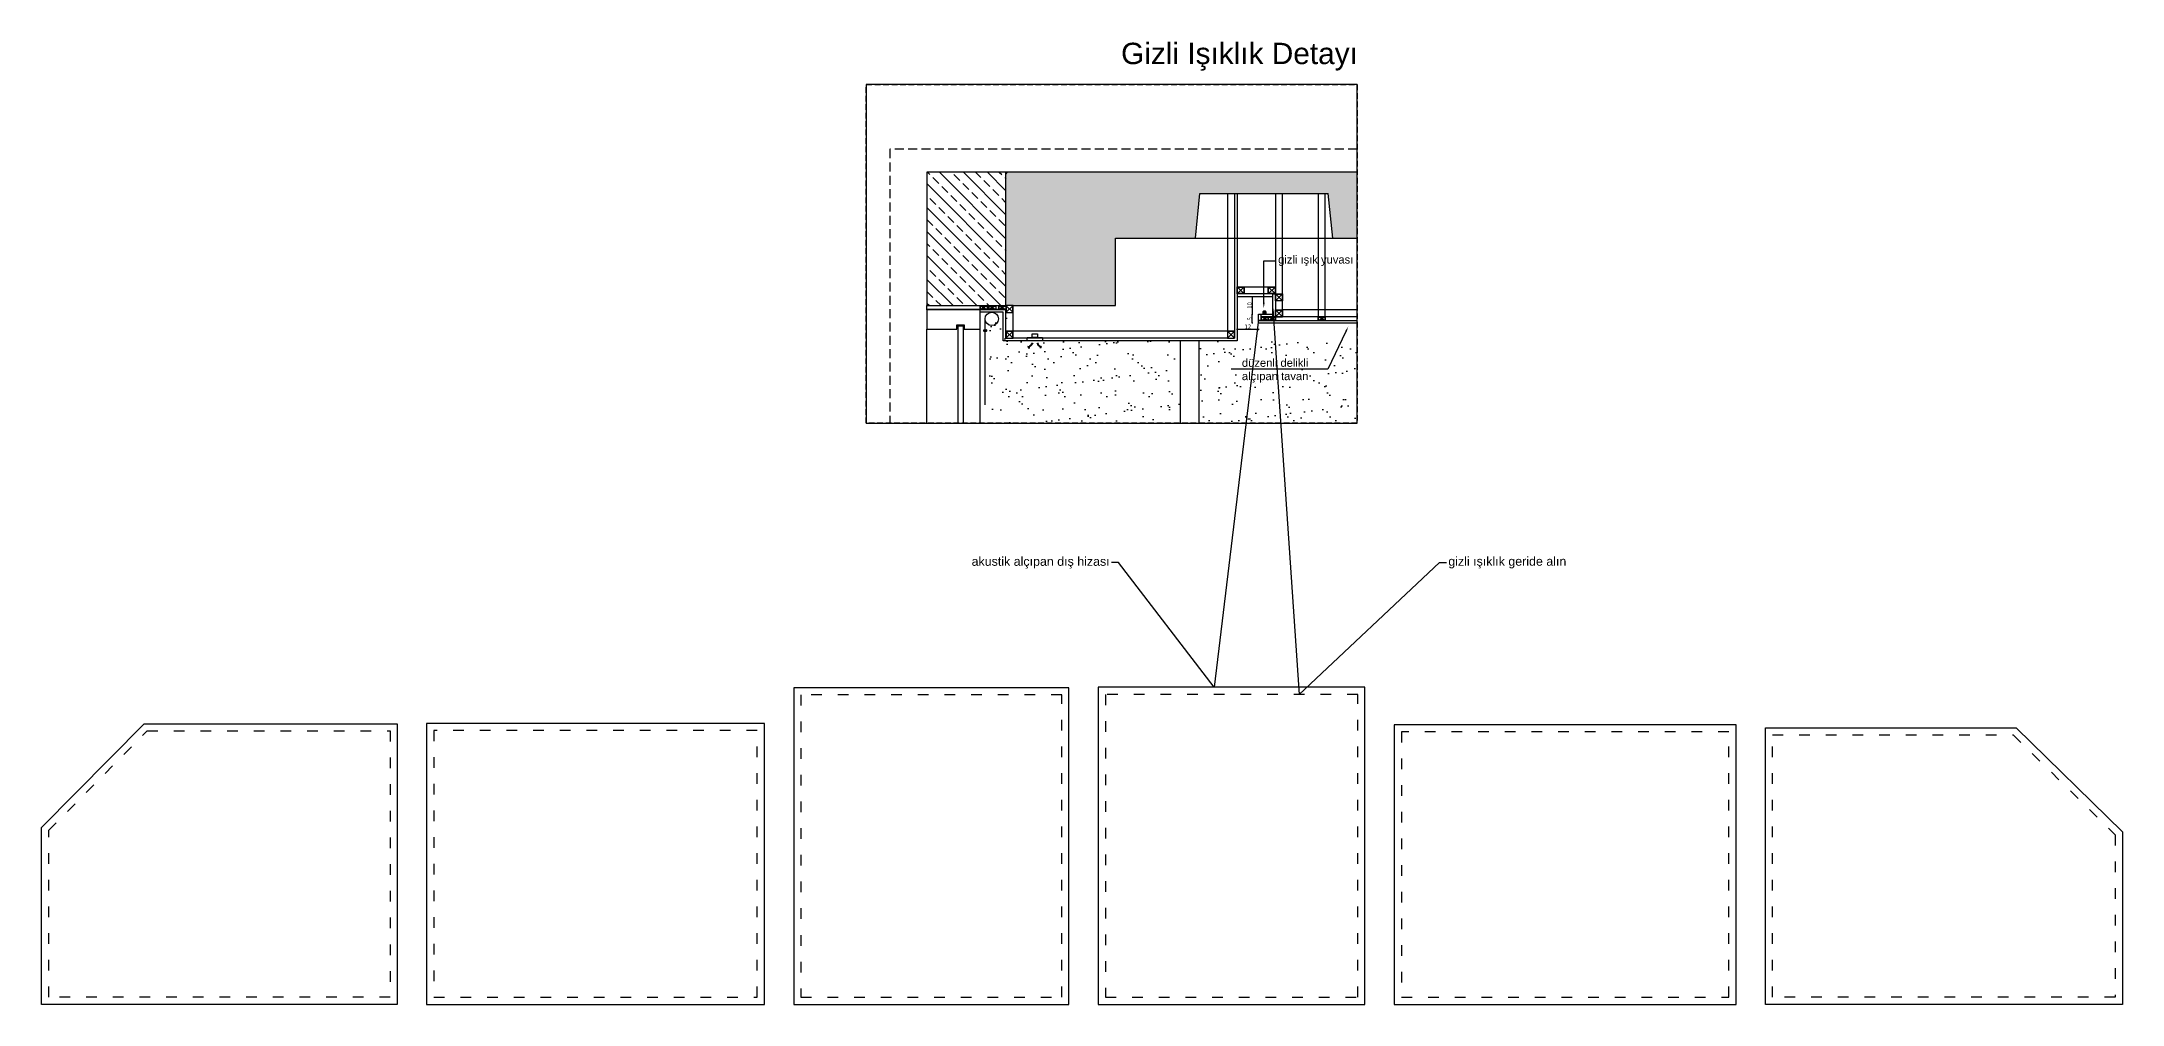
# Model space of a CAD drawing. Header units: millimetres. Extents: x 2038 to 4379, y 1075 to 2158.
import ezdxf
from ezdxf import colors
from ezdxf.entities.mleader import LeaderData, LeaderLine
from ezdxf.math import Vec2, Vec3
from ezdxf.xclip import XClip

# ---------------------------------------------------------------- set-up
doc = ezdxf.new("R2010")
doc.units = ezdxf.units.MM
doc.header["$XCLIPFRAME"] = 2
for name, pattern in [('ACAD_ISO03W100', [30, 12, -18]), ('DASHDOT', [1, 0.5, -0.25, 0, -0.25]), ('HIDDEN', [0.375, 0.25, -0.125]), ('kesik cizgi', [9.525, 6.35, -3.175]), ('MESS_AydınlatmaPlanları$0$MESS_AplikasyonPlanları$0$DASHED2', [0.375, 0.25, -0.125]), ('PHANTOM2', [31.75, 15.875, -3.175, 3.175, -3.175, 3.175, -3.175])]:
    doc.linetypes.add(name, pattern=pattern)
for name, color, linetype in [('-TOT- Slot', 5, 'Continuous'), ('dbs-0.05', 252, 'Continuous'), ('dbs-cam', 146, 'Continuous'), ('dbs-duvar - alçıpan', 9, 'Continuous'), ('dbs-duvar - mevcut', 2, 'Continuous'), ('dbs-hatch - genel', 250, 'Continuous'), ('dbs-not - yazı', 4, 'Continuous'), ('dbs-not-ölçü', 172, 'Continuous'), ('dbs-profil', 155, 'Continuous'), ('dbs-tefriş - ince', 33, 'Continuous'), ('dbs_PROFIL', 163, 'Continuous'), ('duvar - alçıpan', 9, 'Continuous'), ('KES', 3, 'Continuous'), ('MESS_AydınlatmaPlanları$0$DARK LIGHTING', 10, 'Continuous'), ('MESS_AydınlatmaPlanları$0$MESS_AplikasyonPlanları$1$elekt - genel', 12, 'Continuous'), ('not - künye', 4, 'Continuous')]:
    doc.layers.add(name, color=color, linetype=linetype)
doc.styles.get("Standard").update_dxf_attribs({"font": 'arial.ttf'})
doc.styles.add('yeniyazi', font='tahoma.ttf', dxfattribs={"width": 0.8})
doc.dimstyles.new('1 10', dxfattribs={"dimtxt": 2.4, "dimasz": 0.6, "dimexe": 5, "dimexo": 3, "dimgap": 0.3, "dimtad": 1, "dimdec": 1, "dimdsep": 46, "dimtxsty": 'yeniyazi', "dimblk": 'tick', "dimcen": 0, "dimdle": 3, "dimse1": 1, "dimse2": 1, "dimclrd": 256, "dimclre": 256, "dimclrt": 256, "dimazin": 0, "dimtfac": 1.2, "dimtdec": 1, "dimtmove": 2, "dimatfit": 3, "dimldrblk": 'DOT', "dimfxl": 3, "dimtolj": 1, "dimtzin": 0, "dimlwd": -1, "dimlwe": -1, "dimarcsym": 0})

# ---------------------------------------------------------------- blocks, each defined once
blk = doc.blocks.new('kesit3alt')
at = {"layer": 'dbs-hatch - genel'}
h = blk.add_hatch(dxfattribs=at)
h.set_pattern_fill('ANSI33', color=256, scale=1.5, angle=-90)
h.set_pattern_definition([(315, (54260.146, 70620.894), (6.7351921, 6.7351921), []), (315, (54260.146, 70614.159), (6.7351921, 6.7351921), [4.7625, -2.38125])])
h.paths.add_polyline_path([(75442.3, 5923.3), (75486.8, 5923.3), (75486.8, 5998.3), (75442.3, 5998.3)])
h = blk.add_hatch(dxfattribs=at)
h.set_pattern_fill('ANSI33', color=256, scale=1.5, angle=-90)
h.paths.add_polyline_path([(78762.1, 5998.3), (75487.8, 5998.3, 0.414214), (75486.8, 5997.3), (75486.8, 5923.3), (75548.4, 5923.3), (75548.4, 5961.3), (75593.4, 5961.3), (75595.9, 5986.3), (75668.1, 5986.3), (75670.6, 5961.3), (75685.6, 5961.3), (75688.1, 5986.3), (75758.1, 5986.3), (75760.6, 5961.3), (75775.6, 5961.3), (75778.1, 5986.3), (75848.1, 5986.3), (75850.6, 5961.3), (75865.6, 5961.3), (75868.1, 5986.3), (75938.1, 5986.3), (75940.6, 5961.3), (75955.6, 5961.3), (75958.1, 5986.3), (76028.1, 5986.3), (76030.6, 5961.3), (76045.6, 5961.3), (76048.1, 5986.3), (76118.4, 5986.3), (76120.9, 5961.3), (76135.9, 5961.3), (76138.4, 5986.3), (76208.1, 5986.3), (76210.6, 5961.3), (76225.6, 5961.3), (76228.1, 5986.3), (76298.1, 5986.3), (76300.6, 5961.3), (76315.6, 5961.3), (76318.1, 5986.3), (76388.4, 5986.3), (76390.9, 5961.3), (76405.9, 5961.3), (76408.4, 5986.3), (76478.1, 5986.3), (76480.6, 5961.3), (76495.6, 5961.3), (76498.1, 5986.3), (76568.1, 5986.3), (76570.6, 5961.3), (76585.6, 5961.3), (76588.1, 5986.3), (76658.4, 5986.3), (76660.9, 5961.3), (76675.9, 5961.3), (76678.4, 5986.3), (76748.1, 5986.3), (76750.6, 5961.3), (76765.6, 5961.3), (76768.1, 5986.3), (76838.1, 5986.3), (76840.6, 5961.3), (76855.6, 5961.3), (76858.1, 5986.3), (76928.4, 5986.3), (76930.9, 5961.3), (76945.9, 5961.3), (76948.4, 5986.3), (77018.1, 5986.3), (77020.6, 5961.3), (77035.6, 5961.3), (77038.1, 5986.3), (77108.1, 5986.3), (77110.6, 5961.3), (77125.6, 5961.3), (77128.1, 5986.3), (77198.4, 5986.3), (77200.9, 5961.3), (77215.9, 5961.3), (77218.4, 5986.3), (77288.1, 5986.3), (77290.6, 5961.3), (77305.6, 5961.3), (77308.1, 5986.3), (77378.1, 5986.3), (77380.6, 5961.3), (77395.6, 5961.3), (77398.1, 5986.3), (77468.4, 5986.3), (77470.9, 5961.3), (77485.9, 5961.3), (77488.4, 5986.3), (77558.1, 5986.3), (77560.6, 5961.3), (77575.6, 5961.3), (77578.1, 5986.3), (77648.1, 5986.3), (77650.6, 5961.3), (77665.6, 5961.3), (77668.1, 5986.3), (77738.4, 5986.3), (77740.9, 5961.3), (77755.9, 5961.3), (77758.4, 5986.3), (77828.1, 5986.3), (77830.6, 5961.3), (77845.6, 5961.3), (77848.1, 5986.3), (77918.1, 5986.3), (77920.6, 5961.3), (77935.6, 5961.3), (77938.1, 5986.3), (78008.4, 5986.3), (78010.9, 5961.3), (78025.9, 5961.3), (78028.4, 5986.3), (78098.1, 5986.3), (78100.6, 5961.3), (78115.6, 5961.3), (78118.1, 5986.3), (78188.1, 5986.3), (78190.6, 5961.3), (78205.6, 5961.3), (78208.1, 5986.3), (78278.4, 5986.3), (78280.9, 5961.3), (78295.9, 5961.3), (78298.4, 5986.3), (78368.1, 5986.3), (78370.6, 5961.3), (78385.6, 5961.3), (78388.1, 5986.3), (78458.1, 5986.3), (78460.6, 5961.3), (78475.6, 5961.3), (78478.1, 5986.3), (78548.4, 5986.3), (78550.9, 5961.3), (78565.9, 5961.3), (78568.4, 5986.3), (78638.7, 5986.3), (78641.2, 5961.3), (78656.2, 5961.3), (78658.7, 5986.3), (78688.4, 5986.3), (78688.4, 5923.3), (78762.1, 5923.3)])
h = blk.add_hatch(dxfattribs=at)
h.set_pattern_fill('ANSI33', color=256, scale=1.5, angle=-90)
h.set_pattern_definition([(315, (54264.2, 70620.894), (6.7351921, 6.7351921), []), (315, (54264.2, 70614.159), (6.7351921, 6.7351921), [4.7625, -2.38125])])
h.paths.add_polyline_path([(78792.1, 5923), (78762.1, 5923), (78762.1, 5998.3), (78792.1, 5998.3)])
h = blk.add_hatch(dxfattribs=at)
h.set_pattern_fill('ANSI33', color=256, scale=1.5, angle=-90)
h.set_pattern_definition([(315, (59788.042, 16906.35), (6.735192, 6.735192), []), (315, (59788.042, 16899.615), (6.735192, 6.735192), [4.7625, -2.38125])])
h.paths.add_polyline_path([(78792.1, 5640.3), (78792.1, 5707.8), (78762.1, 5707.8), (78762.1, 5640.3), (75472.3, 5640.3), (75472.3, 5707.8), (75442.3, 5707.8), (75442.3, 5623), (78792.1, 5623)])
at = {"layer": 'dbs-0.05'}
for p, q in [((75593.4, 5961.3), (75670.6, 5961.3)), ((75685.6, 5961.3), (75760.6, 5961.3)), ((75775.6, 5961.3), (75850.6, 5961.3)), ((75865.6, 5961.3), (75940.6, 5961.3)), ((75955.6, 5961.3), (76030.6, 5961.3)), ((76045.6, 5961.3), (76120.9, 5961.3)), ((76135.9, 5961.3), (76210.6, 5961.3)), ((76225.6, 5961.3), (76298.4, 5961.3)), ((76315.6, 5961.3), (76388.4, 5961.3)), ((76405.9, 5961.3), (76480.6, 5961.3)), ((76495.6, 5961.3), (76568.4, 5961.3)), ((76585.6, 5961.3), (76658.4, 5961.3)), ((76675.9, 5961.3), (76750.6, 5961.3)), ((76765.6, 5961.3), (76838.4, 5961.3)), ((76855.6, 5961.3), (76928.4, 5961.3)), ((76945.9, 5961.3), (77020.6, 5961.3)), ((77035.6, 5961.3), (77108.4, 5961.3)), ((77125.6, 5961.3), (77198.4, 5961.3)), ((77215.9, 5961.3), (77290.6, 5961.3)), ((77305.6, 5961.3), (77378.4, 5961.3)), ((77395.6, 5961.3), (77468.4, 5961.3)), ((77485.9, 5961.3), (77560.6, 5961.3)), ((77575.6, 5961.3), (77648.4, 5961.3)), ((77665.6, 5961.3), (77738.4, 5961.3)), ((77755.9, 5961.3), (77830.6, 5961.3)), ((77845.6, 5961.3), (77918.4, 5961.3)), ((77935.6, 5961.3), (78008.4, 5961.3)), ((78025.9, 5961.3), (78100.6, 5961.3)), ((78115.6, 5961.3), (78188.4, 5961.3)), ((78205.6, 5961.3), (78278.4, 5961.3)), ((78295.9, 5961.3), (78370.6, 5961.3)), ((78385.6, 5961.3), (78458.4, 5961.3)), ((78549.6, 5961.3), (78474.6, 5961.3)), ((78639.6, 5961.3), (78564.6, 5961.3)), ((78565.9, 5961.3), (78640.6, 5961.3)), ((78656.2, 5961.3), (78688.4, 5961.3))]:
    blk.add_line(p, q, dxfattribs=at)
at = {"layer": 'dbs-duvar - mevcut'}
for points in [[(75442.3, 5923.3), (75486.8, 5923.3), (75486.8, 5998.3), (75442.3, 5998.3)], [(78792.1, 5923), (78762.1, 5923), (78762.1, 5998.3), (78792.1, 5998.3)]]:
    blk.add_lwpolyline(points, close=True, dxfattribs=at)
at = {"layer": 'dbs-profil'}
for points in [[(75486.8, 5921), (75442.3, 5921), (75442.3, 5923.3), (75486.8, 5923.3)], [(78792.1, 5921), (78762.1, 5921), (78762.1, 5923), (78792.1, 5923)]]:
    blk.add_lwpolyline(points, close=True, dxfattribs=at)
at = {"layer": 'KES'}
for p, q in [((78762.1, 5998.3), (75486.8, 5998.3)), ((75486.8, 5923.3), (75486.8, 5998.3)), ((75593.4, 5961.3), (75595.9, 5986.3)), ((75595.9, 5986.3), (75668.1, 5986.3)), ((75670.6, 5961.3), (75668.1, 5986.3)), ((75685.6, 5961.3), (75688.1, 5986.3)), ((75688.1, 5986.3), (75758.1, 5986.3)), ((75760.6, 5961.3), (75758.1, 5986.3)), ((75775.6, 5961.3), (75778.1, 5986.3)), ((75778.1, 5986.3), (75848.1, 5986.3)), ((75850.6, 5961.3), (75848.1, 5986.3)), ((75865.6, 5961.3), (75868.1, 5986.3)), ((75868.1, 5986.3), (75938.1, 5986.3)), ((75940.6, 5961.3), (75938.1, 5986.3)), ((75955.6, 5961.3), (75958.1, 5986.3)), ((75958.1, 5986.3), (76028.1, 5986.3)), ((76030.6, 5961.3), (76028.1, 5986.3)), ((76045.6, 5961.3), (76048.1, 5986.3)), ((76048.1, 5986.3), (76118.4, 5986.3)), ((76120.9, 5961.3), (76118.4, 5986.3)), ((76135.9, 5961.3), (76138.4, 5986.3)), ((76138.4, 5986.3), (76208.1, 5986.3)), ((76210.6, 5961.3), (76208.1, 5986.3)), ((76225.6, 5961.3), (76228.1, 5986.3)), ((76228.1, 5986.3), (76298.1, 5986.3)), ((76300.6, 5961.3), (76298.1, 5986.3)), ((76315.6, 5961.3), (76318.1, 5986.3)), ((76318.1, 5986.3), (76388.4, 5986.3)), ((76390.9, 5961.3), (76388.4, 5986.3)), ((76405.9, 5961.3), (76408.4, 5986.3)), ((76408.4, 5986.3), (76478.1, 5986.3)), ((76480.6, 5961.3), (76478.1, 5986.3)), ((76495.6, 5961.3), (76498.1, 5986.3)), ((76498.1, 5986.3), (76568.1, 5986.3)), ((76570.6, 5961.3), (76568.1, 5986.3)), ((76585.6, 5961.3), (76588.1, 5986.3)), ((76588.1, 5986.3), (76658.4, 5986.3)), ((76660.9, 5961.3), (76658.4, 5986.3)), ((76675.9, 5961.3), (76678.4, 5986.3)), ((76678.4, 5986.3), (76748.1, 5986.3)), ((76750.6, 5961.3), (76748.1, 5986.3)), ((76765.6, 5961.3), (76768.1, 5986.3)), ((76768.1, 5986.3), (76838.1, 5986.3)), ((76840.6, 5961.3), (76838.1, 5986.3)), ((76855.6, 5961.3), (76858.1, 5986.3)), ((76858.1, 5986.3), (76928.4, 5986.3)), ((76930.9, 5961.3), (76928.4, 5986.3)), ((76945.9, 5961.3), (76948.4, 5986.3)), ((76948.4, 5986.3), (77018.1, 5986.3)), ((77020.6, 5961.3), (77018.1, 5986.3)), ((77035.6, 5961.3), (77038.1, 5986.3)), ((77038.1, 5986.3), (77108.1, 5986.3)), ((77110.6, 5961.3), (77108.1, 5986.3)), ((77125.6, 5961.3), (77128.1, 5986.3)), ((77128.1, 5986.3), (77198.4, 5986.3)), ((77200.9, 5961.3), (77198.4, 5986.3)), ((77215.9, 5961.3), (77218.4, 5986.3)), ((77218.4, 5986.3), (77288.1, 5986.3)), ((77290.6, 5961.3), (77288.1, 5986.3)), ((77305.6, 5961.3), (77308.1, 5986.3)), ((77308.1, 5986.3), (77378.1, 5986.3)), ((77380.6, 5961.3), (77378.1, 5986.3)), ((77395.6, 5961.3), (77398.1, 5986.3)), ((77398.1, 5986.3), (77468.4, 5986.3)), ((77470.9, 5961.3), (77468.4, 5986.3)), ((77485.9, 5961.3), (77488.4, 5986.3)), ((77488.4, 5986.3), (77558.1, 5986.3)), ((77560.6, 5961.3), (77558.1, 5986.3)), ((77575.6, 5961.3), (77578.1, 5986.3)), ((77578.1, 5986.3), (77648.1, 5986.3)), ((77650.6, 5961.3), (77648.1, 5986.3)), ((77665.6, 5961.3), (77668.1, 5986.3)), ((77668.1, 5986.3), (77738.4, 5986.3)), ((77740.9, 5961.3), (77738.4, 5986.3)), ((77755.9, 5961.3), (77758.4, 5986.3)), ((77758.4, 5986.3), (77828.1, 5986.3)), ((77830.6, 5961.3), (77828.1, 5986.3)), ((77845.6, 5961.3), (77848.1, 5986.3)), ((77848.1, 5986.3), (77918.1, 5986.3)), ((77920.6, 5961.3), (77918.1, 5986.3)), ((77935.6, 5961.3), (77938.1, 5986.3)), ((77938.1, 5986.3), (78008.4, 5986.3)), ((78010.9, 5961.3), (78008.4, 5986.3)), ((78025.9, 5961.3), (78028.4, 5986.3)), ((78028.4, 5986.3), (78098.1, 5986.3)), ((78100.6, 5961.3), (78098.1, 5986.3)), ((78115.6, 5961.3), (78118.1, 5986.3)), ((78118.1, 5986.3), (78188.1, 5986.3)), ((78190.6, 5961.3), (78188.1, 5986.3)), ((78205.6, 5961.3), (78208.1, 5986.3)), ((78208.1, 5986.3), (78278.4, 5986.3)), ((78280.9, 5961.3), (78278.4, 5986.3)), ((78295.9, 5961.3), (78298.4, 5986.3)), ((78298.4, 5986.3), (78368.1, 5986.3)), ((78370.6, 5961.3), (78368.1, 5986.3)), ((78385.6, 5961.3), (78388.1, 5986.3)), ((78388.1, 5986.3), (78458.1, 5986.3)), ((78460.6, 5961.3), (78458.1, 5986.3)), ((78475.6, 5961.3), (78478.1, 5986.3)), ((78478.1, 5986.3), (78548.4, 5986.3)), ((78550.9, 5961.3), (78548.4, 5986.3)), ((78565.9, 5961.3), (78568.4, 5986.3)), ((78568.4, 5986.3), (78638.7, 5986.3)), ((78641.2, 5961.3), (78638.7, 5986.3)), ((78656.2, 5961.3), (78658.7, 5986.3)), ((78658.7, 5986.3), (78688.4, 5986.3)), ((78688.4, 5923.3), (78688.4, 5986.3)), ((75548.4, 5923.3), (75548.4, 5961.3)), ((75548.4, 5961.3), (75593.4, 5961.3)), ((75670.6, 5961.3), (75685.6, 5961.3)), ((75760.6, 5961.3), (75775.6, 5961.3)), ((75850.6, 5961.3), (75865.6, 5961.3)), ((75940.6, 5961.3), (75955.6, 5961.3)), ((76030.6, 5961.3), (76045.6, 5961.3)), ((76120.9, 5961.3), (76135.9, 5961.3)), ((76210.6, 5961.3), (76225.6, 5961.3)), ((76300.6, 5961.3), (76315.6, 5961.3)), ((76390.9, 5961.3), (76405.9, 5961.3)), ((76480.6, 5961.3), (76495.6, 5961.3)), ((76570.6, 5961.3), (76585.6, 5961.3)), ((76660.9, 5961.3), (76675.9, 5961.3)), ((76750.6, 5961.3), (76765.6, 5961.3)), ((76840.6, 5961.3), (76855.6, 5961.3)), ((76930.9, 5961.3), (76945.9, 5961.3)), ((77020.6, 5961.3), (77035.6, 5961.3)), ((77110.6, 5961.3), (77125.6, 5961.3)), ((77200.9, 5961.3), (77215.9, 5961.3)), ((77290.6, 5961.3), (77305.6, 5961.3)), ((77380.6, 5961.3), (77395.6, 5961.3)), ((77470.9, 5961.3), (77485.9, 5961.3)), ((77560.6, 5961.3), (77575.6, 5961.3)), ((77650.6, 5961.3), (77665.6, 5961.3)), ((77740.9, 5961.3), (77755.9, 5961.3)), ((77830.6, 5961.3), (77845.6, 5961.3)), ((77920.6, 5961.3), (77935.6, 5961.3)), ((78010.9, 5961.3), (78025.9, 5961.3)), ((78100.6, 5961.3), (78115.6, 5961.3)), ((78190.6, 5961.3), (78205.6, 5961.3)), ((78280.9, 5961.3), (78295.9, 5961.3)), ((78370.6, 5961.3), (78385.6, 5961.3)), ((78460.6, 5961.3), (78475.6, 5961.3)), ((78550.9, 5961.3), (78565.9, 5961.3)), ((78641.2, 5961.3), (78656.2, 5961.3)), ((75486.8, 5923.3), (75548.4, 5923.3))]:
    blk.add_line(p, q, dxfattribs=at)
for points in [[(78688.4, 5923.3), (78762.1, 5923.3), (78762.1, 5998.3)], [(78792.1, 5623), (78792.1, 5707.8), (78762.1, 5707.8), (78762.1, 5640.3), (75472.3, 5640.3), (75472.3, 5707.8), (75442.3, 5707.8), (75442.3, 5623)]]:
    blk.add_lwpolyline(points, dxfattribs=at)
blk.add_arc((75487.8, 5997.3), 1, 90, 180, dxfattribs=at)
blk = doc.blocks.new('perde')
at = {"layer": 'dbs-tefriş - ince', "color": 254, "linetype": 'PHANTOM2', "ltscale": 0.025}
blk.add_line((7412.4, 15335), (7412.4, 15335.7), dxfattribs=at)
at = {"layer": 'dbs-tefriş - ince'}
for p, q in [((7412.5, 15335.8), (7413.8, 15335.8)), ((7413.8, 15334.9), (7412.5, 15334.9)), ((7413, 15336.2), (7413, 15335.8)), ((7413, 15334.9), (7413, 15331.9)), ((7413, 15331.9), (7413, 15293.6)), ((7413.1, 15341.9), (7413.1, 15336.2)), ((7413.2, 15335.8), (7413.2, 15336.2)), ((7413.2, 15331.9), (7413.2, 15334.9)), ((7413.2, 15293.6), (7413.2, 15331.9)), ((7413.9, 15335.7), (7413.9, 15335))]:
    blk.add_line(p, q, dxfattribs=at)
blk.add_circle((7416.9, 15341.9), 3.75, dxfattribs=at)
for centre, start, end in [((7412.5, 15335.7), 90, 180), ((7412.5, 15335), 180, 270), ((7413.8, 15335.7), 0, 90), ((7413.8, 15335), 270, 0)]:
    blk.add_arc(centre, 0.1, start, end, dxfattribs=at)
blk = doc.blocks.new('40x40')
blk.add_wipeout([(0, 4), (4, 4), (4, 0), (0, 0)]).dxf.layer = 'dbs_PROFIL'
at = {"layer": 'dbs_PROFIL'}
for points in [[(0, 4), (4, 4), (4, 0), (0, 0)], [(0.1, 3.9), (3.9, 3.9), (3.9, 0.1), (0.1, 0.1)]]:
    blk.add_lwpolyline(points, close=True, dxfattribs=at)
for points in [[(0, 0), (4, 4)], [(0, 4), (4, 0)]]:
    blk.add_lwpolyline(points, dxfattribs=at)
blk = doc.blocks.new('profil')
blk.add_wipeout([(0, 2), (0, 0), (4, 0), (4, 2)]).dxf.layer = 'dbs-profil'
at = {"layer": 'dbs-profil'}
for points in [[(0, 2), (0, 0), (4, 0), (4, 2)], [(0.1, 1.9), (0.1, 0.1), (3.8, 0.1), (3.8, 1.9)]]:
    blk.add_lwpolyline(points, close=True, dxfattribs=at)
for points in [[(4, 2), (0, 0)], [(0, 2), (4, 0)]]:
    blk.add_lwpolyline(points, dxfattribs=at)
blk = doc.blocks.new('MESS_AydınlatmaPlanları$0$MESS_AplikasyonPlanları$0$A$C675A1771')
at = {"layer": 'MESS_AydınlatmaPlanları$0$DARK LIGHTING'}
for p, q in [((-83, 140), (-83, 7)), ((-83, 7), (-71, 0)), ((-71, 0), (0, 0)), ((71, 0), (0, 0)), ((83, 7), (71, 0)), ((83, 140), (83, 7))]:
    blk.add_line(p, q, dxfattribs=at)
at = {"layer": 'MESS_AydınlatmaPlanları$0$DARK LIGHTING', "linetype": 'MESS_AydınlatmaPlanları$0$MESS_AplikasyonPlanları$0$DASHED2', "ltscale": 2}
for centre, radius in [((-43, 93), 30.6), ((-43, 93), 20.8), ((0, 44), 23.1), ((0, 137), 6.04), ((43, 93), 30.6), ((43, 93), 20.8)]:
    blk.add_circle(centre, radius, dxfattribs=at)
at = {"layer": 'MESS_AydınlatmaPlanları$0$DARK LIGHTING'}
for centre, radius, start, end in [((-54, 140), 28.8, 99.65004, 180), ((0, -179), 353, 80.34996, 99.65004), ((54, 140), 28.8, 0, 80.34996)]:
    blk.add_arc(centre, radius, start, end, dxfattribs=at)
blk = doc.blocks.new('A$Cc58e3156')
at = {"layer": '-TOT- Slot', "lineweight": 40}
for p, q in [((77.95, 276.81), (78.2, 277.53)), ((77.95, 276.81), (78.72, 276.81)), ((85.27, 276.81), (84.51, 276.81)), ((85.27, 276.81), (85.03, 277.53))]:
    blk.add_line(p, q, dxfattribs=at)
at = {"layer": '-TOT- Slot'}
for points in [[(77.31, 282.41), (85.91, 282.41), (85.91, 280.41), (77.31, 280.41)], [(80.11, 284.41), (83.11, 284.41), (83.11, 282.41), (80.11, 282.41)]]:
    blk.add_lwpolyline(points, close=True, dxfattribs=at)
at = {"layer": '-TOT- Slot', "lineweight": 40}
for points in [[(80.28, 279.34), (79.49, 278.1), (77.95, 276.81)], [(82.94, 279.34), (83.73, 278.1), (85.27, 276.81)]]:
    blk.add_spline(points, degree=3, dxfattribs=at)
at = {"layer": 'dbs-cam'}
blk.add_lwpolyline([(38.56, 89.55), (38.56, 288.9), (41.36, 288.9), (41.36, 89.55)], close=True, dxfattribs=at)
at = {"layer": 'dbs-duvar - alçıpan'}
for p, q in [((208.92, 293.91), (208.92, 295.41)), ((163.42, 280.41), (163.42, 40.41)), ((174.11, 91.91), (174.11, 280.41))]:
    blk.add_line(p, q, dxfattribs=at)
for points in [[(195.42, 363.27), (195.42, 280.41), (63.86, 280.41), (63.86, 296.61), (50.86, 296.61)], [(193.92, 363.27), (193.92, 281.91), (65.36, 281.91), (65.36, 298.11), (50.86, 298.11)], [(207.42, 291.91), (207.42, 293.91), (207.42, 295.41), (215.42, 295.41), (215.42, 293.91), (208.92, 293.91), (208.92, 291.91), (207.42, 291.91)], [(564.7, 290.41), (207.42, 290.41), (207.42, 291.91), (564.7, 291.91)]]:
    blk.add_lwpolyline(points, dxfattribs=at)
for points in [[(215.42, 305.41), (215.42, 306.91), (195.42, 306.91), (195.42, 305.41)], [(215.42, 293.91), (215.42, 306.91), (216.92, 306.91), (216.92, 293.91)]]:
    blk.add_lwpolyline(points, close=True, dxfattribs=at)
at = {"layer": 'dbs-not - yazı', "linetype": 'HIDDEN', "ltscale": 20}
blk.add_lwpolyline([(3384.19, 388.29), (0, 388.29), (0, 0.27), (3384.19, 0.27)], close=True, dxfattribs=at)
at = {"layer": 'dbs-profil'}
for p, q in [((566.6, 297.91), (220.92, 297.91)), ((20.86, 91.91), (20.86, 287.11)), ((50.86, 91.91), (50.86, 287.11))]:
    blk.add_line(p, q, dxfattribs=at)
for points in [[(189.92, 363.27), (189.92, 285.91), (69.36, 285.91), (69.36, 300.41)], [(216.92, 363.27), (216.92, 293.91), (220.92, 293.91), (220.92, 363.27)], [(240.92, 363.27), (240.92, 293.91), (244.92, 293.91), (244.92, 363.27)], [(199.42, 306.91), (195.42, 310.91)], [(195.42, 306.91), (199.42, 310.91)], [(216.92, 306.91), (212.92, 310.91)], [(212.92, 306.91), (216.92, 310.91)], [(220.92, 302.91), (216.92, 306.91)], [(216.92, 302.91), (220.92, 306.91)], [(207.42, 291.91), (578.6, 291.91), (578.6, 293.91), (220.92, 293.91)], [(212.92, 291.91), (208.92, 293.91)], [(208.92, 291.91), (212.92, 293.91)], [(216.92, 291.91), (212.92, 293.91)], [(212.92, 291.91), (216.92, 293.91)], [(220.92, 293.91), (216.92, 297.91)], [(216.92, 293.91), (220.92, 297.91)], [(244.92, 291.91), (240.92, 293.91)], [(240.92, 291.91), (244.92, 293.91)]]:
    blk.add_lwpolyline(points, dxfattribs=at)
for points in [[(195.42, 310.91), (199.42, 310.91), (199.42, 306.91), (195.42, 306.91)], [(195.42, 310.91), (199.42, 310.91), (199.42, 306.91), (195.42, 306.91)], [(195.57, 310.76), (199.27, 310.76), (199.27, 307.06), (195.57, 307.06)], [(199.42, 310.91), (212.92, 310.91), (212.92, 306.91), (199.42, 306.91)], [(212.92, 310.91), (216.92, 310.91), (216.92, 306.91), (212.92, 306.91)], [(212.92, 310.91), (216.92, 310.91), (216.92, 306.91), (212.92, 306.91)], [(213.07, 310.76), (216.77, 310.76), (216.77, 307.06), (213.07, 307.06)], [(216.92, 306.91), (220.92, 306.91), (220.92, 302.91), (216.92, 302.91)], [(216.92, 306.91), (220.92, 306.91), (220.92, 302.91), (216.92, 302.91)], [(217.07, 306.76), (220.77, 306.76), (220.77, 303.06), (217.07, 303.06)], [(20.86, 287.11), (37.84, 287.11), (37.84, 289.51), (41.84, 289.51), (41.84, 287.11), (50.86, 287.11), (50.86, 298.11), (50.86, 298.11), (50.86, 298.11), (50.86, 298.11), (50.86, 298.11), (20.86, 298.11)], [(208.92, 293.91), (212.92, 293.91), (212.92, 291.91), (208.92, 291.91)], [(208.92, 293.91), (212.92, 293.91), (212.92, 291.91), (208.92, 291.91)], [(209.07, 293.76), (212.77, 293.76), (212.77, 292.06), (209.07, 292.06)], [(212.92, 293.91), (216.92, 293.91), (216.92, 291.91), (212.92, 291.91)], [(212.92, 293.91), (216.92, 293.91), (216.92, 291.91), (212.92, 291.91)], [(213.07, 293.76), (216.77, 293.76), (216.77, 292.06), (213.07, 292.06)], [(216.92, 297.91), (220.92, 297.91), (220.92, 293.91), (216.92, 293.91)], [(216.92, 297.91), (220.92, 297.91), (220.92, 293.91), (216.92, 293.91)], [(217.07, 297.76), (220.77, 297.76), (220.77, 294.06), (217.07, 294.06)], [(240.92, 293.91), (244.92, 293.91), (244.92, 291.91), (240.92, 291.91)], [(240.92, 293.91), (244.92, 293.91), (244.92, 291.91), (240.92, 291.91)], [(241.07, 293.76), (244.77, 293.76), (244.77, 292.06), (241.07, 292.06)]]:
    blk.add_lwpolyline(points, close=True, dxfattribs=at)
at = {"layer": 'duvar - alçıpan'}
blk.add_line((50.86, 296.61), (50.86, 298.11), dxfattribs=at)
at = {"layer": 'dbs-duvar - mevcut'}
blk.add_blockref('perde', (-7359.52, -15049.07), dxfattribs=at)
at = {"layer": 'dbs-not-ölçü'}
blk.add_blockref('kesit3alt', (-75421.42, -5622.99), dxfattribs=at)
at = {"layer": 'MESS_AydınlatmaPlanları$0$MESS_AplikasyonPlanları$1$elekt - genel', "xscale": 0.01, "yscale": 0.01, "zscale": 0.01}
blk.add_blockref('MESS_AydınlatmaPlanları$0$MESS_AplikasyonPlanları$0$A$C675A1771', (210.76, 295.41), dxfattribs=at)
at = {"layer": 'dbs-duvar - alçıpan', "xscale": -1}
blk.add_blockref('profil', (54.86, 298.11), dxfattribs=at)
at = {"layer": 'dbs-duvar - alçıpan', "xscale": -1.000000000000002, "rotation": 90}
for p in [(69.36, 300.41), (69.36, 285.91), (193.92, 285.91)]:
    blk.add_blockref('40x40', p, dxfattribs=at)
at = {"layer": 'dbs-duvar - alçıpan'}
h = blk.add_hatch(dxfattribs=at)
h.set_pattern_fill('AR-SAND', color=250, scale=0.3)
h.set_pattern_definition([(37.5, (-69693.41, -20034.265), (-0.4800094, 14.6823971), [0, -11.5824, 0, -12.954, 0, -12.3825]), (7.5, (-69693.41, -20034.265), (13.4856985, 21.504753), [0, -6.2484, 0, -10.4394, 0, -4.0005]), (327.5, (-69702.782, -20034.265), (23.729771, 0.0431155), [0, -3.81, 0, -13.716, 0, -17.907]), (317.5, (-69702.782, -20034.265), (22.9066936, 6.6878797), [0, -1.905, 0, -8.9916, 0, -10.287])])
h.paths.add_polyline_path([(323.08, 116.91), (275.49, 116.91), (275.49, 237.01), (323.08, 237.01)], flags=16)
h.paths.add_polyline_path([(446.33, 116.91), (446.33, 237.01), (506.63, 237.01), (506.63, 116.91)], flags=16)
h.paths.add_polyline_path([(333.54, 280.41), (174.11, 280.41), (174.11, 91.91), (216.53, 91.91), (216.53, 40.41), (333.54, 40.41)])
h.paths.add_polyline_path([(605.6, 280.41), (353.37, 280.41), (353.37, 91.91), (395.8, 91.91), (395.8, 40.41), (545.6, 40.41), (545.6, 73.41), (511.88, 73.41), (511.88, 280.41), (605.6, 280.41)])
at = {"layer": 'duvar - alçıpan'}
blk.add_line((65.36, 296.61), (65.36, 298.11), dxfattribs=at)
at = {"layer": 'dbs-duvar - alçıpan', "xscale": -1}
blk.add_blockref('profil', (65.36, 298.11), dxfattribs=at)
blk.add_blockref('profil', (59.74, 298.11), dxfattribs=at)
at = {"layer": 'dbs-duvar - alçıpan'}
h = blk.add_hatch(dxfattribs=at)
h.set_pattern_fill('AR-SAND', color=252, scale=0.3)
h.set_pattern_definition([(37.5, (-66222.303, -19918.811), (-0.4800094, 14.6823971), [0, -11.5824, 0, -12.954, 0, -12.3825]), (7.5, (-66222.303, -19918.811), (13.4856985, 21.504753), [0, -6.2484, 0, -10.4394, 0, -4.0005]), (327.5, (-66231.676, -19918.811), (23.729771, 0.0431155), [0, -3.81, 0, -13.716, 0, -17.907]), (317.5, (-66231.676, -19918.811), (22.9066936, 6.6878797), [0, -1.905, 0, -8.9916, 0, -10.287])])
h.paths.add_polyline_path([(53.96, 91.91), (113.97, 91.91), (113.97, 40.41), (163.42, 40.41), (163.42, 280.41), (66.96, 280.41), (66.96, 296.41), (54.11, 296.41)])
blk = doc.blocks.new('tick')
for p, q in [((-1, 0), (0.5, 0)), ((0, 0.8), (0, -0.8))]:
    blk.add_line(p, q)
at = {"const_width": 0.12}
blk.add_lwpolyline([(-0.4, 0.4), (0.4, -0.4)], dxfattribs=at)
blk = doc.blocks.new('*D90')
at = {"layer": 'dbs-not-ölçü', "transparency": 16777216}
blk.add_line((3406.2, 1834.5), (3383.4, 1834.5), dxfattribs=at)
at = {"layer": 'Defpoints', "color": 0, "transparency": 16777216}
for p in [(3382.8, 1834.5), (3406.8, 1841.4), (3382.8, 1821.4)]:
    blk.add_point(p, dxfattribs=at)
at = {"layer": 'dbs-not-ölçü', "transparency": 16777216, "xscale": 0.6, "yscale": 0.6, "zscale": 0.6, "rotation": 180}
blk.add_blockref('tick', (3382.8, 1834.5), dxfattribs=at)
at = {"layer": 'dbs-not-ölçü', "transparency": 16777216, "xscale": 0.6, "yscale": 0.6, "zscale": 0.6}
blk.add_blockref('tick', (3406.8, 1834.5), dxfattribs=at)
at = {"layer": 'dbs-not-ölçü', "transparency": 16777216, "insert": (3394.8, 1837.4), "char_height": 5, "attachment_point": 5, "style": 'yeniyazi'}
blk.add_mtext('\\A1;12 ', dxfattribs=at)
blk = doc.blocks.new('_Dot')
at = {"color": 0, "linetype": 'ByBlock', "lineweight": -2}
blk.add_line((-0.5, 0), (-1, 0), dxfattribs=at)
at = {"color": 0, "linetype": 'ByBlock', "const_width": 0.5}
blk.add_lwpolyline([(-0.25, 0, 1), (0.25, 0, 1)], format="xyb", close=True, dxfattribs=at)
blk = doc.blocks.new('*D91')
at = {"layer": 'dbs-not-ölçü', "transparency": 16777216}
blk.add_line((3399.8, 1842), (3399.8, 1850.8), dxfattribs=at)
at = {"layer": 'Defpoints', "color": 0, "transparency": 16777216}
for p in [(3399.8, 1851.4), (3406.8, 1851.4), (3406.8, 1841.4)]:
    blk.add_point(p, dxfattribs=at)
at = {"layer": 'dbs-not-ölçü', "transparency": 16777216, "xscale": 0.6, "yscale": 0.6, "zscale": 0.6}
for p, rotation in [((3399.8, 1851.4), 90), ((3399.8, 1841.4), 270)]:
    blk.add_blockref('tick', p, dxfattribs=dict(at, rotation=rotation))
at = {"layer": 'dbs-not-ölçü', "transparency": 16777216, "insert": (3396.9, 1846.4), "char_height": 5, "attachment_point": 5, "rotation": 90, "style": 'yeniyazi'}
blk.add_mtext('\\A1;5', dxfattribs=at)
blk = doc.blocks.new('*D92')
at = {"layer": 'dbs-not-ölçü', "transparency": 16777216}
blk.add_line((3399.8, 1870.8), (3399.8, 1852), dxfattribs=at)
at = {"layer": 'Defpoints', "color": 0, "transparency": 16777216}
for p in [(3399.8, 1851.4), (3422.8, 1871.4), (3422.8, 1851.4)]:
    blk.add_point(p, dxfattribs=at)
at = {"layer": 'dbs-not-ölçü', "transparency": 16777216, "xscale": 0.6, "yscale": 0.6, "zscale": 0.6}
for p, rotation in [((3399.8, 1871.4), 90), ((3399.8, 1851.4), 270)]:
    blk.add_blockref('tick', p, dxfattribs=dict(at, rotation=rotation))
at = {"layer": 'dbs-not-ölçü', "transparency": 16777216, "insert": (3396.9, 1861.4), "char_height": 5, "attachment_point": 5, "rotation": 90, "style": 'yeniyazi'}
blk.add_mtext('\\A1;10', dxfattribs=at)

msp = doc.modelspace()

# ---------------------------------------------------------------- linework, layer by layer
for points in [[(3193.5, 1075.45), (3193.5, 1431.45), (2884, 1431.45), (2884, 1075.45), (3193.5, 1075.45)], [(3526.5, 1075.45), (3526.5, 1431.95), (3226.5, 1431.95), (3226.5, 1075.45), (3526.5, 1075.45)], [(2851, 1075.45), (2851, 1391.45), (2471, 1391.45), (2471, 1075.45), (2851, 1075.45)], [(3944, 1075.45), (3944, 1389.95), (3559.5, 1389.95), (3559.5, 1075.45), (3944, 1075.45)]]:
    msp.add_lwpolyline(points)
at = {"color": 3, "linetype": 'ACAD_ISO03W100'}
for points in [[(3185.5, 1083.45), (3185.5, 1423.45), (2892, 1423.45), (2892, 1083.45)], [(3518.5, 1083.45), (3518.5, 1423.95), (3234.5, 1423.95), (3234.5, 1083.45)], [(2156.84, 1382.95), (2430, 1382.95), (2430, 1083.45), (2046, 1083.45), (2046, 1271.15)], [(2843, 1083.45), (2843, 1383.45), (2479, 1383.45), (2479, 1083.45)], [(3936, 1083.45), (3936, 1381.95), (3567.5, 1381.95), (3567.5, 1083.45)], [(4255.74, 1378.45), (4370.5, 1266.08), (4370.5, 1083.45), (3985, 1083.45), (3985, 1378.45)]]:
    msp.add_lwpolyline(points, close=True, dxfattribs=at)
for points in [[(2153.5, 1390.95), (2438, 1390.95), (2438, 1075.45), (2038, 1075.45), (2038, 1274.45)], [(4259, 1386.45), (4378.5, 1269.45), (4378.5, 1075.45), (3977, 1075.45), (3977, 1386.45)]]:
    msp.add_lwpolyline(points, close=True)

# ---------------------------------------------------------------- block references
ref = msp.add_blockref('A$Cc58e3156', (2991.97, 1260.58), dxfattribs=dict(xscale=2, yscale=2, zscale=2))
XClip(ref).set_block_clipping_path([(-13.2001922972, 234.1213478938), (262.9242865525, 424.5497381133)])

# ---------------------------------------------------------------- texts
at = {"layer": 'dbs-not - yazı', "color": 12, "linetype": 'DASHDOT', "ltscale": 50, "insert": (3252.23, 2156.74), "char_height": 24, "attachment_point": 1}
msp.add_mtext_dynamic_manual_height_columns('Gizli Işıklık Detayı', width=407.3734, gutter_width=37.5, heights=[0], dxfattribs=at)

# ---------------------------------------------------------------- next in the draw order: linework, layer by layer
at = {"layer": 'dbs-not - yazı', "color": 12, "linetype": 'kesik cizgi'}
msp.add_lwpolyline([(2965.63, 2109.65), (3517.76, 2109.65), (3517.76, 1728.85), (2965.63, 1728.85)], close=True, dxfattribs=at)

# ---------------------------------------------------------------- next in the draw order: dimensions: what is measured, and where the dimension line sits
at = {"layer": 'dbs-not-ölçü'}
for p1, p2, distance, text, picture, middle in [((3422.81, 1871.41), (3422.81, 1851.41), -23.03, '10', '*D92', (3396.87, 1861.41)), ((3406.81, 1841.41), (3406.81, 1851.41), 7.03, '5', '*D91', (3396.92, 1846.41))]:
    dim = msp.add_aligned_dim(p1=p1, p2=p2, distance=distance, text=text, dimstyle='1 10', override={"dimtxt": 5}, dxfattribs=at)
    dim.commit()
    dim.dimension.update_dxf_attribs({"geometry": picture, "text_midpoint": middle})
dim = msp.add_linear_dim(base=(3382.81, 1834.53), p1=(3406.81, 1841.41), p2=(3382.81, 1821.41), text='12 ', dimstyle='1 10', override={"dimtxt": 5}, dxfattribs=at)
dim.commit()
dim.dimension.update_dxf_attribs({"geometry": '*D90', "text_midpoint": (3394.81, 1837.38)})

# ---------------------------------------------------------------- next in the draw order: leaders
at = {"color": 3, "linetype": 'ByBlock'}
ml = msp.add_multileader_mtext('Standard', dxfattribs=at)
ml.set_content('gizli ışıklık geride alın', color=3)
ml.set_leader_properties()
ml.build(insert=Vec2(0, 0))
ctx = ml.context
ctx.base_point, ctx.char_height, ctx.plane_origin = Vec3(3618.29, 1572.23), 10, Vec3(3676.55, 1836.95)
notes = []
notes.append((ctx, [(1, (1, 1, 0), (3610.29, 1572.23), (1, 0), 8, [(1, [(3422.81, 1861.41), (3452.45, 1423.95)], 0, [])])]))
ctx.mtext.insert, ctx.mtext.flow_direction = Vec3(3620.29, 1578.7), 5
ml = msp.add_multileader_mtext('Standard')
ml.set_content('akustik alçıpan dış hizası', color=256)
ml.set_leader_properties()
ml.build(insert=Vec2(0, 0))
ctx = ml.context
ctx.base_point, ctx.char_height, ctx.plane_origin = Vec3(3083.88, 1572.23), 10, Vec3(3406.81, 1846.41)
ctx.text_align_type = 2
notes.append((ctx, [(0, (1, 1, 0), (3249.37, 1572.23), (-1, 0), 8, [(1, [(3406.81, 1846.41), (3357.04, 1431.95)], 0, [])])]))
ctx.mtext.insert, ctx.mtext.alignment, ctx.mtext.flow_direction = Vec3(3239.37, 1578.62), 3, 5
at = {"layer": 'dbs-not - yazı'}
ml = msp.add_multileader_mtext('Standard', dxfattribs=at)
ml.set_content('gizli ışık yuvası', color=256)
ml.set_leader_properties()
ml.build(insert=Vec2(0, 0))
ml.multileader.update_dxf_attribs({"text_right_attachment_type": 6, "dogleg_length": 14.57, "arrow_head_size": 6})
ctx = ml.context
ctx.base_point, ctx.char_height, ctx.arrow_head_size, ctx.landing_gap_size, ctx.plane_origin = Vec3(3425.9, 1911.71), 9, 6, 3, Vec3(3408.6, 1721.04)
ctx.right_attachment = 6
notes.append((ctx, [(0, (1, 1, 0), (3412.71, 1911.71), (1, 0), 13.2, [(2, [(3412.71, 1858.35)], 0, [])])]))
ctx.mtext.insert, ctx.mtext.width, ctx.mtext.flow_direction = Vec3(3428.9, 1917.48), 113.3035, 5
ml = msp.add_multileader_mtext('Standard', dxfattribs=at)
ml.set_content('düzenli delikli \\Palçıpan tavan', color=256)
ml.set_leader_properties()
ml.build(insert=Vec2(0, 0))
ml.multileader.update_dxf_attribs({"text_right_attachment_type": 6, "dogleg_length": 14.57, "arrow_head_size": 6})
ctx = ml.context
ctx.base_point, ctx.char_height, ctx.arrow_head_size, ctx.landing_gap_size, ctx.plane_origin = Vec3(3386.39, 1795.62), 9, 6, 3, Vec3(3477.19, 1640.11)
ctx.right_attachment, ctx.text_align_type = 6, 2
notes.append((ctx, [(0, (1, 1, 0), (3484.73, 1789.87), (-1, 0), 18.84, [(2, [(3507.73, 1837.5)], 0, [])])]))
ctx.mtext.insert, ctx.mtext.width, ctx.mtext.defined_height, ctx.mtext.alignment, ctx.mtext.flow_direction = Vec3(3462.89, 1801.37), 90.3467, 30.72, 3, 5
for ctx, leaders in notes:
    for number, flags, end, landing, length, lines in leaders:
        leader = LeaderData()
        leader.index, (leader.has_last_leader_line, leader.has_dogleg_vector, leader.attachment_direction) = number, flags
        leader.last_leader_point, leader.dogleg_vector, leader.dogleg_length = Vec3(end), Vec3(landing), length
        for number, points, colour, breaks in lines:
            line = LeaderLine()
            line.index, line.vertices, line.color, line.breaks = number, Vec3.list(points), colors.encode_raw_color(colour), breaks
            leader.lines.append(line)
        ctx.leaders.append(leader)

doc.saveas('drawing.dxf')
